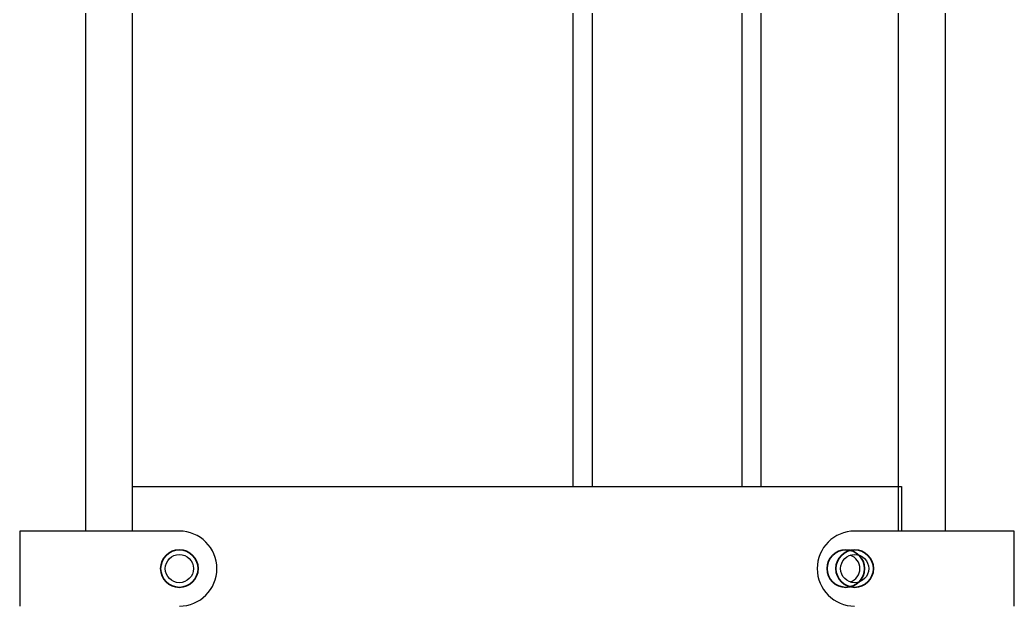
# Model space of a CAD drawing. Header units: millimetres. Extents: x 12744 to 36223, y 985 to 8014.
# Drawn here: x 13720.4 to 13927.9, y 1913.4 to 2035.7 of the extents above; entities that cross this region are included whole.
import ezdxf

# ---------------------------------------------------------------- set-up
doc = ezdxf.new("R2010")
doc.units = ezdxf.units.MM
doc.layers.get('0').update_dxf_attribs({"lineweight": 35})

msp = doc.modelspace()

# ---------------------------------------------------------------- linework, layer by layer
at = {"color": 7, "linetype": 'Continuous', "lineweight": 25}
for p, q in [((13734.08, 2300.53), (13734.08, 1929.1)), ((13743.87, 1929.1), (13743.87, 2300.53)), ((13903.67, 2300.53), (13903.67, 1929.1)), ((13913.46, 2300.53), (13913.46, 1929.1)), ((13835.87, 1938.4), (13835.87, 2106.02)), ((13875.02, 2092.23), (13875.02, 1938.4)), ((13743.87, 1938.4), (13904.38, 1938.4)), ((13743.87, 1929.1), (13743.87, 1938.4)), ((13904.38, 1938.4), (13904.38, 1929.1)), ((13720.38, 1929.1), (13720.38, 1913.45)), ((13753.66, 1929.1), (13720.38, 1929.1)), ((13927.87, 1929.1), (13894.59, 1929.1)), ((13927.87, 1913.45), (13927.87, 1929.1))]:
    msp.add_line(p, q, dxfattribs=at)
at = {"color": 8, "linetype": 'Continuous', "lineweight": 25}
for p, q in [((13839.78, 2104.61), (13839.78, 1938.4)), ((13871.1, 1938.4), (13871.1, 2104.61))]:
    msp.add_line(p, q, dxfattribs=at)
at = {"color": 7, "linetype": 'Continuous'}
for centre in [(13753.66, 1921.27), (13753.66, 1921.27), (13892.74, 1921.27), (13894.59, 1921.27)]:
    msp.add_circle(centre, 3.91, dxfattribs=at)
at = {"color": 7, "linetype": 'Continuous', "lineweight": 25}
for centre in [(13753.66, 1921.27), (13894.59, 1921.27)]:
    msp.add_circle(centre, 2.94, dxfattribs=at)
for centre, radius, start, end in [((13753.66, 1921.27), 7.83, 270, 90), ((13894.59, 1921.27), 7.83, 90, 270), ((13892.74, 1921.27), 2.94, 0, 71.6521), ((13892.74, 1921.27), 3.91, 0, 45.6238), ((13892.74, 1921.27), 2.94, 288.3479, 0), ((13892.74, 1921.27), 3.91, 314.3762, 0)]:
    msp.add_arc(centre, radius, start, end, dxfattribs=at)

doc.saveas('drawing.dxf')
